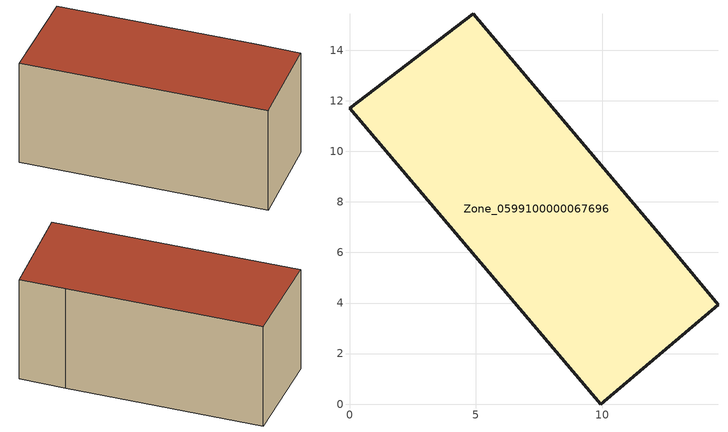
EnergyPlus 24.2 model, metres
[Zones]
Zone_0599100000067696
 floor ground (C_G): 4.89,15.44 12.74,6.16 14.58,3.92 9.93,0 0,11.7 z0
 wall outside (C_F): 12.74,6.16 4.89,15.44 0,11.7 9.93,0 14.58,3.92 12.74,6.16 z0:7.14
 roof outside (C_R): 9.93,0 14.58,3.92 12.74,6.16 4.89,15.44 0,11.7 z7.14
[BUILDING]
Pand.0599100000067696: North Axis=0; Terrain=City; Loads Convergence Tolerance Value=0.04; Temperature Convergence Tolerance Value=0.4; Solar Distribution=FullExterior; Maximum Number of Warmup Days=25; Minimum Number of Warmup Days=1
[Site:Location]
Rotterdam.The.Hague.AP_ZH_NLD Design_Conditions: Latitude=51.96; Longitude=4.45; Time Zone=1; Elevation=-4.5
[SITE:GROUNDTEMPERATURE:BUILDINGSURFACE]
18, 18, 18, 18, 18, 18, 18, 18, 18, 18, 18, 18
[MATERIAL] Thermal Absorptance=0.9; Solar Absorptance=0.7; Visible Absorptance=0.7
Name | Roughness | Thickness | Conductivity | Density | Specific Heat
G.TC.1946 | MediumSmooth | 0.15 | 1 | 540 | 1210
F.TC.1946 | Rough | 0.3 | 0.857143 | 1920 | 840
R.TC.1946 | MediumRough | 0.2 | 0.909091 | 1500 | 1000
[CONSTRUCTION]
C_G: G.TC.1946
C_F: F.TC.1946
C_R: R.TC.1946
[ZONE]
Zone_0599100000067696: Type=1; Multiplier=1; Ceiling Height=Autocalculate; Volume=Autocalculate; Floor Area=autocalculate; Part of Total Floor Area=Yes
[ZONEINFILTRATION:DESIGNFLOWRATE]
Infil_Zone_0599100000067696: Zone or ZoneList or Space or SpaceList=Zone_0599100000067696; Schedule=AlwaysOn; Design Flow Rate Calculation Method=Flow/Area; Flow Rate per Floor Area=0.003; Constant Term Coefficient=1; Temperature Term Coefficient=0; Velocity Term Coefficient=0; Velocity Squared Term Coefficient=0
[HVACTEMPLATE:ZONE:IDEALLOADSAIRSYSTEM]
Zone_0599100000067696: Maximum Heating Supply Air Temperature=50; Minimum Cooling Supply Air Temperature=13; Maximum Heating Supply Air Humidity Ratio=0.0156; Minimum Cooling Supply Air Humidity Ratio=0.0077; Heating Limit=NoLimit; Cooling Limit=NoLimit; Dehumidification Control Type=ConstantSensibleHeatRatio; Cooling Sensible Heat Ratio=0.7; Dehumidification Setpoint=60; Humidification Control Type=None; Humidification Setpoint=30; Outdoor Air Method=None; Outdoor Air Flow Rate per Person=0.00944; Outdoor Air Flow Rate per Zone Floor Area=0; Outdoor Air Flow Rate per Zone=0; Demand Controlled Ventilation Type=None; Outdoor Air Economizer Type=NoEconomizer; Heat Recovery Type=None; Sensible Heat Recovery Effectiveness=0.7; Latent Heat Recovery Effectiveness=0.65
[ZONECONTROL:THERMOSTAT]
ThermostatControl_Zone_0599100000067696: Zone or ZoneList=Zone_0599100000067696; Control Type Schedule=DualSetpointControlType; Control 1=Thermostat_Zone_0599100000067696; Temperature Difference Between Cutout And Setpoint=0
[THERMOSTATSETPOINT:DUALSETPOINT]
Thermostat_Zone_0599100000067696: Heating Setpoint Temperature Schedule=HeatingSetpoint_Zone_0599100000067696; Cooling Setpoint Temperature Schedule=CoolingSetpoint_Zone_0599100000067696
[SCHEDULE:COMPACT]
HeatingSetpoint_Zone_0599100000067696: Through: 12/31, For: AllDays, Until: 24:00, 21
CoolingSetpoint_Zone_0599100000067696: Through: 12/31, For: AllDays, Until: 24:00, 24
DualSetpointControlType: Through: 12/31, For: AllDays, Until: 24:00, 4
AlwaysOn: Through: 12/31, For: AllDays, Until: 24:00, 1
